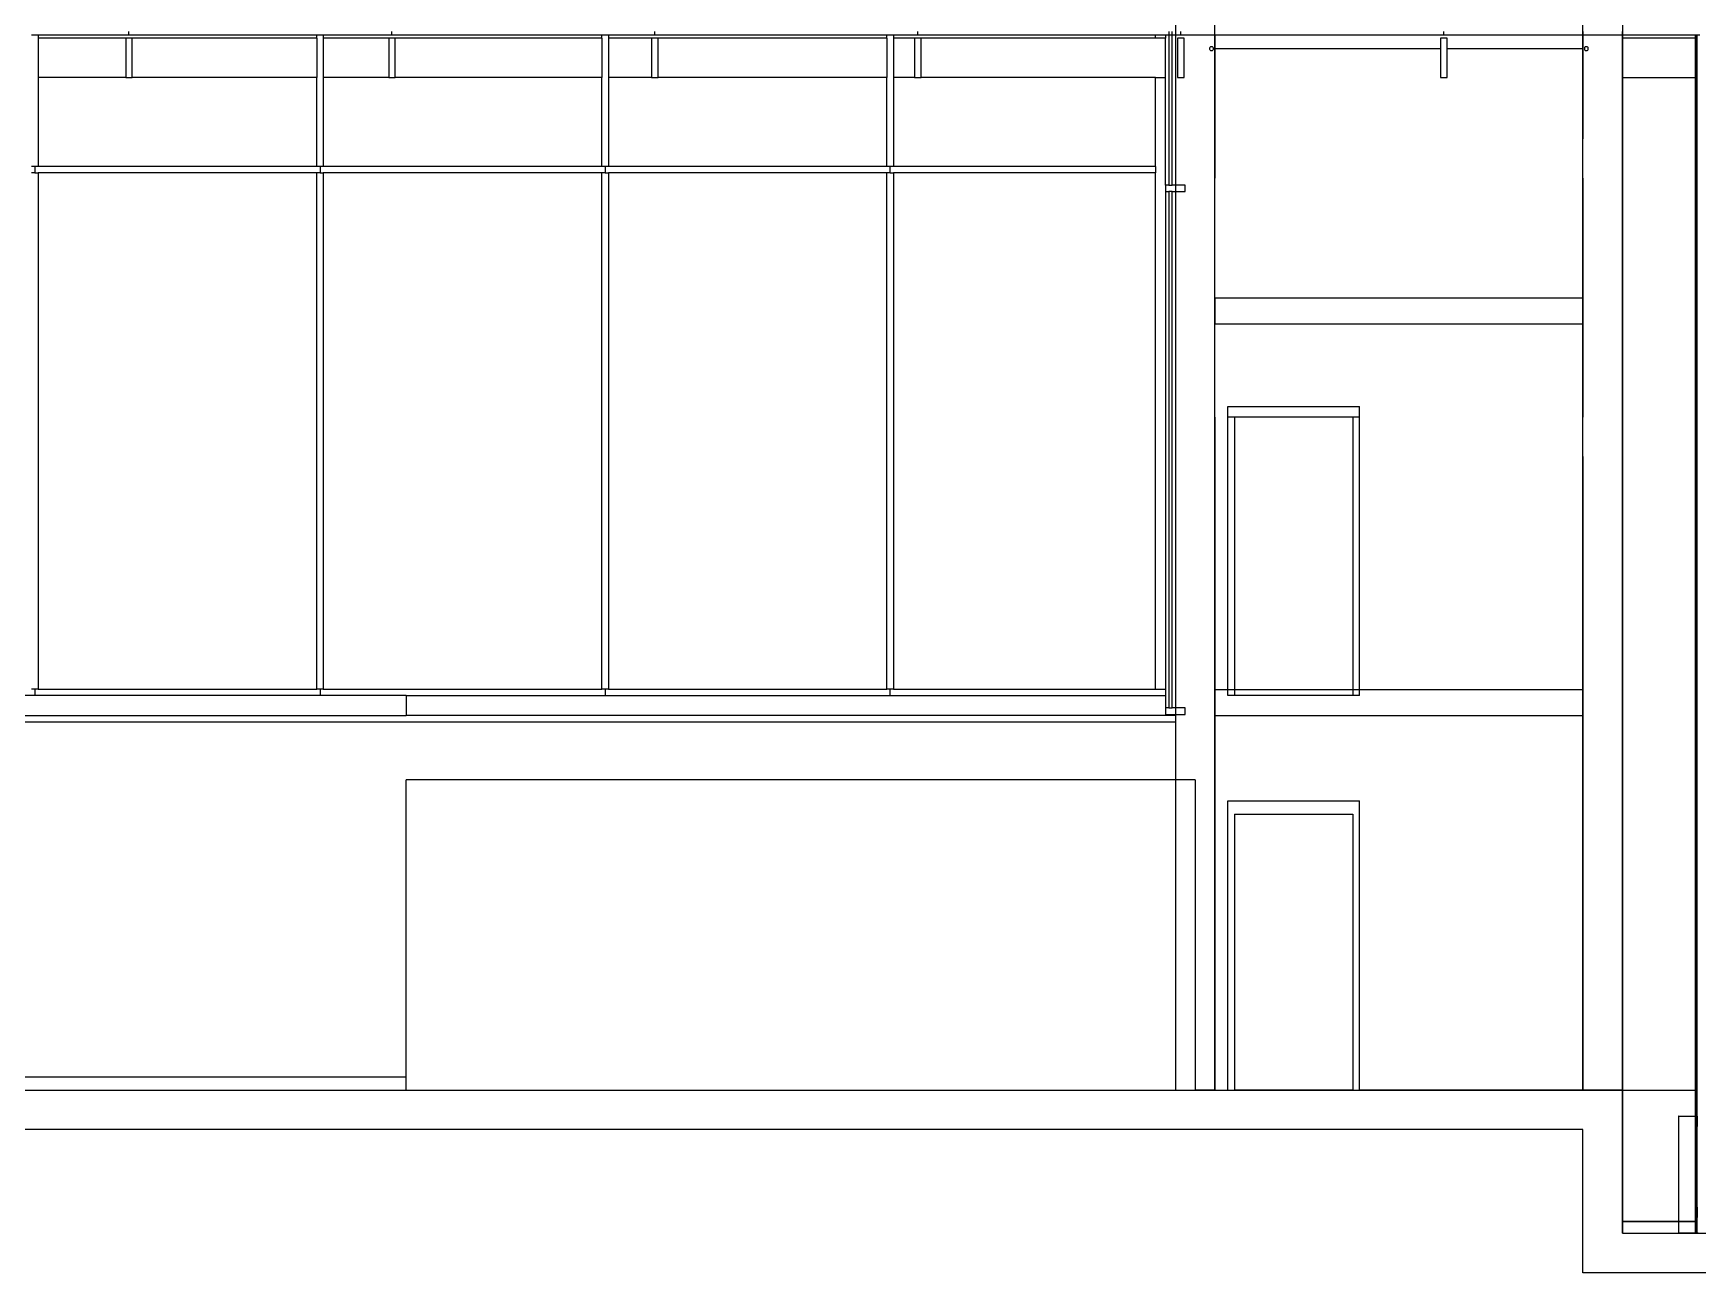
# Model space of a CAD drawing. Header units: millimetres. Extents: x 90964 to 877642, y 656808 to 1438307.
# Drawn here: x 814107 to 826765, y 1179638 to 1189064 of the extents above; entities that cross this region are included whole.
import ezdxf

# ---------------------------------------------------------------- set-up
doc = ezdxf.new("R2010")
doc.units = ezdxf.units.MM
doc.header["$LTSCALE"] = 300
doc.layers.add('ProfileEdges', color=7, linetype='Continuous')
doc.layers.add('SectionCutEdges', color=7, linetype='Continuous')

msp = doc.modelspace()

# ---------------------------------------------------------------- linework, layer by layer
at = {"color": 251}
for p, q in [((814144.4, 1189051), (814144.4, 1189026.5)), ((814144.4, 1189026.5), (814144.4, 1188726.5)), ((814809.6, 1189026.5), (814144.4, 1189026.5)), ((816262.6, 1189026.5), (814859.6, 1189026.5)), ((816262.6, 1189026.5), (816262.6, 1189051)), ((816262.6, 1189026.5), (816262.6, 1188726.5)), ((816312.6, 1189051), (816312.6, 1189026.5)), ((816312.6, 1189026.5), (816312.6, 1188726.5)), ((816809.6, 1189026.5), (816312.6, 1189026.5)), ((818430.8, 1189026.5), (816859.6, 1189026.5)), ((818430.8, 1189026.5), (818430.8, 1189051)), ((818430.8, 1189026.5), (818430.8, 1188726.5)), ((818480.8, 1189051), (818480.8, 1189026.5)), ((818480.8, 1189026.5), (818480.8, 1188726.5)), ((818809.6, 1189026.5), (818480.8, 1189026.5)), ((820599, 1189026.5), (818859.6, 1189026.5)), ((820599, 1189026.5), (820599, 1189051)), ((820599, 1189026.5), (820599, 1188726.5)), ((820649, 1189051), (820649, 1189026.5)), ((820649, 1189026.5), (820649, 1188726.5)), ((820809.6, 1189026.5), (820649, 1189026.5)), ((822642.2, 1189026.5), (820859.6, 1189026.5)), ((822642.2, 1189026.5), (822642.2, 1189051)), ((822717.2, 1189026.5), (822642.2, 1189026.5)), ((822717.2, 1189051), (822717.2, 1189026.5)), ((822717.2, 1188726.5), (822717.2, 1189026.5)), ((826192.2, 1179938.3), (826192.2, 1189051)), ((826192.2, 1179938.3), (826192.2, 1189051)), ((826192.2, 1189026.5), (826192.2, 1189051)), ((826748.6, 1189026.5), (826192.2, 1189026.5)), ((826748.6, 1189026.5), (826748.6, 1189051)), ((826748.6, 1188726.5), (826748.6, 1189026.5)), ((826753, 1189026.5), (826753, 1189051)), ((826760.3, 1189026.5), (826753, 1189026.5)), ((826753, 1188726.5), (826753, 1189026.5)), ((826760.3, 1189026.5), (826760.3, 1189051)), ((826760.3, 1188726.5), (826760.3, 1189026.5)), ((823092.2, 1188946.8), (823192.2, 1188946.8)), ((823192.2, 1188946.8), (824809.6, 1188946.8)), ((824859.6, 1188946.8), (825892.2, 1188946.8)), ((814144.4, 1188726.5), (814144.4, 1188051.5)), ((814809.6, 1188726.5), (814144.4, 1188726.5)), ((816262.6, 1188726.5), (814859.6, 1188726.5)), ((816262.6, 1188051.5), (816262.6, 1188726.5)), ((816312.6, 1188726.5), (816312.6, 1188051.5)), ((816809.6, 1188726.5), (816312.6, 1188726.5)), ((818430.8, 1188726.5), (816859.6, 1188726.5)), ((818430.8, 1188051.5), (818430.8, 1188726.5)), ((818480.8, 1188726.5), (818480.8, 1188051.5)), ((818809.6, 1188726.5), (818480.8, 1188726.5)), ((820599, 1188726.5), (818859.6, 1188726.5)), ((820599, 1188051.5), (820599, 1188726.5)), ((820649, 1188726.5), (820649, 1188051.5)), ((820809.6, 1188726.5), (820649, 1188726.5)), ((822642.2, 1188726.5), (820859.6, 1188726.5)), ((822642.2, 1188726.5), (822717.2, 1188726.5)), ((822642.2, 1188051.5), (822642.2, 1188726.5)), ((822717.2, 1187909.2), (822717.2, 1188726.5)), ((826192.2, 1188726.5), (826748.6, 1188726.5)), ((826192.2, 1179938.3), (826192.2, 1188726.5)), ((826748.6, 1181026.5), (826748.6, 1188726.5)), ((826753, 1188726.5), (826760.3, 1188726.5)), ((826753, 1181026.5), (826753, 1188726.5)), ((826760.3, 1181026.5), (826760.3, 1188726.5)), ((814119.4, 1188051.5), (814094.4, 1188051.5)), ((814119.4, 1188001.5), (814094.4, 1188001.5)), ((814119.4, 1188051.5), (814119.4, 1188001.5)), ((814144.4, 1188051.5), (814119.4, 1188051.5)), ((814119.4, 1188001.5), (814144.4, 1188001.5)), ((816262.6, 1188051.5), (814144.4, 1188051.5)), ((816262.6, 1188001.5), (814144.4, 1188001.5)), ((814144.4, 1188001.5), (814144.4, 1184076.5)), ((816287.6, 1188051.5), (816262.6, 1188051.5)), ((816262.6, 1184076.5), (816262.6, 1188001.5)), ((816287.6, 1188001.5), (816262.6, 1188001.5)), ((816287.6, 1188051.5), (816287.6, 1188001.5)), ((816312.6, 1188051.5), (816287.6, 1188051.5)), ((816287.6, 1188001.5), (816312.6, 1188001.5)), ((818430.8, 1188051.5), (816312.6, 1188051.5)), ((818430.8, 1188001.5), (816312.6, 1188001.5)), ((816312.6, 1188001.5), (816312.6, 1184076.5)), ((818455.8, 1188051.5), (818430.8, 1188051.5)), ((818430.8, 1184076.5), (818430.8, 1188001.5)), ((818455.8, 1188001.5), (818430.8, 1188001.5)), ((818455.8, 1188051.5), (818455.8, 1188001.5)), ((818480.8, 1188051.5), (818455.8, 1188051.5)), ((818455.8, 1188001.5), (818480.8, 1188001.5)), ((820599, 1188051.5), (818480.8, 1188051.5)), ((820599, 1188001.5), (818480.8, 1188001.5)), ((818480.8, 1188001.5), (818480.8, 1184076.5)), ((820624, 1188051.5), (820599, 1188051.5)), ((820599, 1184076.5), (820599, 1188001.5)), ((820624, 1188001.5), (820599, 1188001.5)), ((820624, 1188001.5), (820624, 1188051.5)), ((820649, 1188051.5), (820624, 1188051.5)), ((820624, 1188001.5), (820649, 1188001.5)), ((822642.2, 1188051.5), (820649, 1188051.5)), ((820649, 1188001.5), (820649, 1184076.5)), ((822642.2, 1188001.5), (820649, 1188001.5)), ((822642.2, 1188051.5), (822642.2, 1188001.5)), ((822642.2, 1184076.5), (822642.2, 1188001.5)), ((822717.2, 1187859.2), (822717.2, 1184076.5)), ((823192.2, 1186226.5), (824192.2, 1186226.5)), ((823192.2, 1186144.2), (823192.2, 1186226.5)), ((824192.2, 1186144.2), (824192.2, 1186226.5)), ((823192.2, 1184026.5), (823192.2, 1186144.2)), ((823242.2, 1186144.2), (823242.2, 1184026.5)), ((824142.2, 1186144.2), (824142.2, 1184026.5)), ((824192.2, 1184026.5), (824192.2, 1186144.2)), ((814119.4, 1184076.5), (814094.4, 1184076.5)), ((814119.4, 1184076.5), (814119.4, 1184026.5)), ((814144.4, 1184076.5), (814119.4, 1184076.5)), ((814144.4, 1184076.5), (816262.6, 1184076.5)), ((816287.6, 1184076.5), (816262.6, 1184076.5)), ((816287.6, 1184076.5), (816287.6, 1184026.5)), ((816312.6, 1184076.5), (816287.6, 1184076.5)), ((816312.6, 1184076.5), (818430.8, 1184076.5)), ((816942.2, 1184026.5), (818455.8, 1184026.5)), ((818455.8, 1184076.5), (818430.8, 1184076.5)), ((818455.8, 1184076.5), (818455.8, 1184026.5)), ((818480.8, 1184076.5), (818455.8, 1184076.5)), ((818455.8, 1184026.5), (820624, 1184026.5)), ((818480.8, 1184076.5), (820599, 1184076.5)), ((820624, 1184076.5), (820599, 1184076.5)), ((820624, 1184026.5), (820624, 1184076.5)), ((820649, 1184076.5), (820624, 1184076.5)), ((820624, 1184026.5), (822717.2, 1184026.5)), ((820649, 1184076.5), (822642.2, 1184076.5)), ((822642.2, 1184076.5), (822717.2, 1184076.5)), ((822717.2, 1184076.5), (822717.2, 1184026.5)), ((822717.2, 1184026.5), (822717.2, 1183934.2)), ((823242.2, 1184026.5), (823192.2, 1184026.5)), ((824142.2, 1184026.5), (823242.2, 1184026.5)), ((824192.2, 1184026.5), (824142.2, 1184026.5)), ((803242.2, 1183826.5), (822792.2, 1183826.5)), ((822792.2, 1183876.5), (816942.2, 1183876.5)), ((823192.2, 1181026.5), (823192.2, 1183226.5)), ((823192.2, 1183226.5), (824192.2, 1183226.5)), ((824192.2, 1181026.5), (824192.2, 1183226.5)), ((823242.2, 1183126.5), (823242.2, 1181026.5)), ((823242.2, 1183126.5), (824142.2, 1183126.5)), ((824142.2, 1183126.5), (824142.2, 1181026.5)), ((816942.2, 1181126.5), (803242.2, 1181126.5)), ((803242.2, 1181026.5), (816942.2, 1181026.5)), ((823092.2, 1181026.5), (823192.2, 1181026.5)), ((823192.2, 1181026.5), (823242.2, 1181026.5)), ((824142.2, 1181026.5), (823242.2, 1181026.5)), ((824142.2, 1181026.5), (824192.2, 1181026.5)), ((825892.2, 1181026.5), (824192.2, 1181026.5)), ((826192.2, 1181026.5), (826748.6, 1181026.5)), ((826748.6, 1180829.5), (826748.6, 1181026.5)), ((826753, 1181026.5), (826760.3, 1181026.5)), ((826753, 1180829.5), (826753, 1181026.5)), ((826760.3, 1180829.5), (826760.3, 1181026.5)), ((826620.7, 1180829.5), (826622.2, 1180829.5)), ((826622.2, 1179938.3), (826622.2, 1180829.5)), ((826622.2, 1180829.5), (826745.7, 1180829.5)), ((826748.6, 1180829.5), (826752.7, 1180829.5)), ((826752.7, 1180749.5), (826748.6, 1180749.5)), ((826748.6, 1180137), (826748.6, 1180749.5)), ((826752.7, 1180749.5), (826752.7, 1180829.5)), ((826752.7, 1180829.5), (826753, 1180829.5)), ((826753, 1180749.5), (826752.7, 1180749.5)), ((826756.2, 1180829.5), (826753, 1180829.5)), ((826753, 1180749.5), (826753, 1180829.5)), ((826756.2, 1180749.5), (826753, 1180749.5)), ((826753, 1180137), (826753, 1180749.5)), ((826756.2, 1180829.5), (826760.1, 1180829.5)), ((826756.2, 1180829.5), (826756.2, 1180749.5)), ((826760.1, 1180749.5), (826756.2, 1180749.5)), ((826760.1, 1180829.5), (826760.1, 1180749.5)), ((826760.3, 1180829.5), (826760.1, 1180829.5)), ((826760.3, 1179938.3), (826760.3, 1180829.5)), ((826748.6, 1180137), (826752.7, 1180137)), ((826752.7, 1180057), (826752.7, 1180137)), ((826752.7, 1180137), (826753, 1180137)), ((826756.2, 1180137), (826753, 1180137)), ((826753, 1180057), (826753, 1180137)), ((826756.2, 1180137), (826760.1, 1180137)), ((826756.2, 1180137), (826756.2, 1180057)), ((826760.1, 1180137), (826760.1, 1180057)), ((826192.2, 1180026.5), (826619.2, 1180026.5)), ((826619.2, 1180026.5), (826192.2, 1180026.5)), ((826192.2, 1180026.5), (826619.2, 1180026.5)), ((826620.7, 1180026.5), (826748.6, 1180026.5)), ((826748.6, 1180026.5), (826620.7, 1180026.5)), ((826752.7, 1180057), (826748.6, 1180057)), ((826748.6, 1179938.3), (826748.6, 1180057)), ((826753, 1180057), (826752.7, 1180057)), ((826756.2, 1180057), (826753, 1180057)), ((826753, 1179938.3), (826753, 1180057)), ((826753, 1180026.5), (826760.3, 1180026.5)), ((826760.3, 1180026.5), (826753, 1180026.5)), ((826760.1, 1180057), (826756.2, 1180057)), ((826622.2, 1179938.3), (826620.7, 1179938.3)), ((826748.6, 1179938.3), (826622.2, 1179938.3)), ((826748.6, 1179938.3), (826753, 1179938.3)), ((826760.3, 1179938.3), (826753, 1179938.3)), ((826769.5, 1179938.3), (826760.3, 1179938.3))]:
    msp.add_line(p, q, dxfattribs=at)
at = {"layer": 'ProfileEdges'}
for points in [[(825892.2, 1265726.5), (826192.2, 1265726.5), (826192.2, 1181026.5), (825892.2, 1181026.5)], [(822792.2, 1181026.5), (823092.2, 1181026.5), (823092.2, 1261726.5), (822792.2, 1261726.5)], [(825892.2, 1187049), (823092.2, 1187049), (823092.2, 1186854), (825892.2, 1186854)], [(825892.2, 1184071.5), (823092.2, 1184071.5), (823092.2, 1183876.5), (825892.2, 1183876.5)]]:
    msp.add_lwpolyline(points, close=True, dxfattribs=at)
for points in [[(798842.2, 1183876.5), (799142.2, 1183876.5), (799142.2, 1181026.5), (826192.2, 1181026.5), (826192.2, 1179938.3), (828427.2, 1179938.3), (828427.2, 1181026.5), (831827.1, 1181026.5), (831827.1, 1179938.3), (834088.1, 1179938.3)], [(834388.1, 1179638.3), (831527.1, 1179638.3), (831527.1, 1180726.5), (828727.2, 1180726.5), (828727.2, 1179638.3), (825892.2, 1179638.3), (825892.2, 1180726.5), (798842.2, 1180726.5), (798842.2, 1183876.5)]]:
    msp.add_lwpolyline(points, dxfattribs=at)
at = {"layer": 'SectionCutEdges', "color": 251}
for p, q in [((814094.4, 1189051), (814144.4, 1189051)), ((814144.4, 1189051), (814834.5, 1189051)), ((814809.6, 1189026.5), (814809.6, 1188726.5)), ((814859.6, 1189026.5), (814809.6, 1189026.5)), ((814834.5, 1189051), (814834.6, 1189051)), ((814834.6, 1189051), (814834.6, 1189076)), ((814834.6, 1189051), (816262.6, 1189051)), ((814859.6, 1188726.5), (814859.6, 1189026.5)), ((816262.6, 1189051), (816312.6, 1189051)), ((816312.6, 1189051), (816834.5, 1189051)), ((816809.6, 1189026.5), (816809.6, 1188726.5)), ((816859.6, 1189026.5), (816809.6, 1189026.5)), ((816834.5, 1189051), (816834.6, 1189051)), ((816834.6, 1189051), (816834.6, 1189076)), ((816834.6, 1189051), (818430.8, 1189051)), ((816859.6, 1188726.5), (816859.6, 1189026.5)), ((818430.8, 1189051), (818480.8, 1189051)), ((818480.8, 1189051), (818834.5, 1189051)), ((818809.6, 1189026.5), (818809.6, 1188726.5)), ((818859.6, 1189026.5), (818809.6, 1189026.5)), ((818834.5, 1189051), (818834.6, 1189051)), ((818834.6, 1189051), (818834.6, 1189076)), ((818834.6, 1189051), (820599, 1189051)), ((818859.6, 1188726.5), (818859.6, 1189026.5)), ((820599, 1189051), (820649, 1189051)), ((820649, 1189051), (820834.5, 1189051)), ((820809.6, 1189026.5), (820809.6, 1188726.5)), ((820859.6, 1189026.5), (820809.6, 1189026.5)), ((820834.5, 1189051), (820834.6, 1189051)), ((820834.6, 1189051), (820834.6, 1189076)), ((820834.6, 1189051), (822642.2, 1189051)), ((820859.6, 1188726.5), (820859.6, 1189026.5)), ((822642.2, 1189051), (822717.2, 1189051)), ((822717.2, 1189051), (822742.7, 1189051)), ((822742.7, 1189076), (822742.7, 1189051)), ((822742.7, 1189051), (822742.7, 1187909.2)), ((822742.7, 1189051), (822767.7, 1189051)), ((822767.7, 1189051), (822767.7, 1189076)), ((822767.7, 1187909.2), (822767.7, 1189051)), ((822767.7, 1189051), (822792.2, 1189051)), ((822792.2, 1189076), (822792.2, 1189051)), ((822792.2, 1189051), (822834.6, 1189051)), ((822792.2, 1189051), (822792.2, 1187909.2)), ((822859.6, 1189026.5), (822809.6, 1189026.5)), ((822809.6, 1189026.5), (822809.6, 1188726.5)), ((822834.6, 1189051), (822834.6, 1189076)), ((822834.6, 1189051), (823092.2, 1189051)), ((822859.6, 1188726.5), (822859.6, 1189026.5)), ((823056.1, 1188957.4), (823053.8, 1188954.3)), ((823059.3, 1188959.8), (823056.1, 1188957.4)), ((823062.9, 1188961.3), (823059.3, 1188959.8)), ((823066.8, 1188961.8), (823062.9, 1188961.3)), ((823070.6, 1188961.3), (823066.8, 1188961.8)), ((823074.3, 1188959.8), (823070.6, 1188961.3)), ((823077.4, 1188957.4), (823074.3, 1188959.8)), ((823079.7, 1188954.3), (823077.4, 1188957.4)), ((823092.2, 1189051), (823092.2, 1189076)), ((823092.2, 1189051), (823092.2, 1188946.8)), ((823092.2, 1189051), (823192.2, 1189051)), ((823192.2, 1189051), (824834.6, 1189051)), ((824859.6, 1189026.5), (824809.6, 1189026.5)), ((824809.6, 1189026.5), (824809.6, 1188946.8)), ((824834.6, 1189051), (824834.6, 1189076)), ((824834.6, 1189051), (825892.2, 1189051)), ((824859.6, 1188946.8), (824859.6, 1189026.5)), ((825892.2, 1189076), (825892.2, 1189051)), ((825892.2, 1189051), (826192.2, 1189051)), ((825892.2, 1189051), (825892.2, 1188946.8)), ((825906.9, 1188957.4), (825904.6, 1188954.3)), ((825910.1, 1188959.8), (825906.9, 1188957.4)), ((825913.7, 1188961.3), (825910.1, 1188959.8)), ((825917.6, 1188961.8), (825913.7, 1188961.3)), ((825921.4, 1188961.3), (825917.6, 1188961.8)), ((825925.1, 1188959.8), (825921.4, 1188961.3)), ((825928.2, 1188957.4), (825925.1, 1188959.8)), ((825930.5, 1188954.3), (825928.2, 1188957.4)), ((826192.2, 1189051), (826192.2, 1189076)), ((826192.2, 1189051), (826748.6, 1189051)), ((826192.2, 1189026.5), (826192.2, 1189051)), ((826192.2, 1188726.5), (826192.2, 1189026.5)), ((826748.6, 1189051), (826753, 1189051)), ((826753, 1189051), (826760.3, 1189051)), ((826760.3, 1189051), (826780.6, 1189051)), ((823052.3, 1188950.7), (823051.8, 1188946.8)), ((823051.8, 1188946.8), (823052.3, 1188942.9)), ((823053.8, 1188954.3), (823052.3, 1188950.7)), ((823052.3, 1188942.9), (823053.8, 1188939.3)), ((823053.8, 1188939.3), (823056.1, 1188936.2)), ((823056.1, 1188936.2), (823059.3, 1188933.8)), ((823059.3, 1188933.8), (823062.9, 1188932.3)), ((823062.9, 1188932.3), (823066.8, 1188931.8)), ((823066.8, 1188931.8), (823070.6, 1188932.3)), ((823070.6, 1188932.3), (823074.3, 1188933.8)), ((823074.3, 1188933.8), (823077.4, 1188936.2)), ((823077.4, 1188936.2), (823079.7, 1188939.3)), ((823081.2, 1188950.7), (823079.7, 1188954.3)), ((823079.7, 1188939.3), (823081.2, 1188942.9)), ((823081.8, 1188946.8), (823081.2, 1188950.7)), ((823081.2, 1188942.9), (823081.8, 1188946.8)), ((823092.2, 1188942.9), (823092.2, 1188946.8)), ((823092.2, 1188942.9), (823092.2, 1188261.8)), ((824809.6, 1188946.8), (824809.6, 1188942.9)), ((824809.6, 1188942.9), (824809.6, 1188726.5)), ((824859.6, 1188942.9), (824859.6, 1188946.8)), ((824859.6, 1188726.5), (824859.6, 1188942.9)), ((825892.2, 1188946.8), (825892.2, 1188942.9)), ((825892.2, 1188942.9), (825892.2, 1188261.8)), ((825903.1, 1188950.7), (825902.6, 1188946.8)), ((825902.6, 1188946.8), (825903.1, 1188942.9)), ((825904.6, 1188954.3), (825903.1, 1188950.7)), ((825903.1, 1188942.9), (825904.6, 1188939.3)), ((825904.6, 1188939.3), (825906.9, 1188936.2)), ((825906.9, 1188936.2), (825910.1, 1188933.8)), ((825910.1, 1188933.8), (825913.7, 1188932.3)), ((825913.7, 1188932.3), (825917.6, 1188931.8)), ((825917.6, 1188931.8), (825921.4, 1188932.3)), ((825921.4, 1188932.3), (825925.1, 1188933.8)), ((825925.1, 1188933.8), (825928.2, 1188936.2)), ((825928.2, 1188936.2), (825930.5, 1188939.3)), ((825932, 1188950.7), (825930.5, 1188954.3)), ((825930.5, 1188939.3), (825932, 1188942.9)), ((825932.6, 1188946.8), (825932, 1188950.7)), ((825932, 1188942.9), (825932.6, 1188946.8)), ((814809.6, 1188726.5), (814859.5, 1188726.5)), ((814859.5, 1188726.5), (814859.6, 1188726.5)), ((816809.6, 1188726.5), (816859.5, 1188726.5)), ((816859.5, 1188726.5), (816859.6, 1188726.5)), ((818809.6, 1188726.5), (818859.5, 1188726.5)), ((818859.5, 1188726.5), (818859.6, 1188726.5)), ((820809.6, 1188726.5), (820859.5, 1188726.5)), ((820859.5, 1188726.5), (820859.6, 1188726.5)), ((822809.6, 1188726.5), (822859.6, 1188726.5)), ((824809.6, 1188726.5), (824859.6, 1188726.5)), ((826192.2, 1181026.5), (826192.2, 1188726.5)), ((823092.2, 1188261.8), (823092.2, 1187961.8)), ((825892.2, 1187961.8), (825892.2, 1188261.8)), ((823092.2, 1186144.2), (823092.2, 1187961.8)), ((825892.2, 1187961.8), (825892.2, 1186144.2)), ((822742.7, 1187909.2), (822717.2, 1187909.2)), ((822717.2, 1187909.2), (822717.2, 1187859.2)), ((822717.2, 1187859.2), (822742.7, 1187859.2)), ((822742.7, 1187909.2), (822767.7, 1187909.2)), ((822742.7, 1187859.2), (822742.7, 1183934.2)), ((822767.7, 1187859.2), (822742.7, 1187859.2)), ((822792.2, 1187909.2), (822767.7, 1187909.2)), ((822767.7, 1183934.2), (822767.7, 1187859.2)), ((822767.7, 1187859.2), (822792.2, 1187859.2)), ((822867.2, 1187909.2), (822792.2, 1187909.2)), ((822792.2, 1187909.2), (822792.2, 1187859.2)), ((822792.2, 1187859.2), (822867.2, 1187859.2)), ((822792.2, 1187859.2), (822792.2, 1183934.2)), ((822867.2, 1187859.2), (822867.2, 1187909.2)), ((823092.2, 1186144.2), (823092.2, 1185844.2)), ((824192.2, 1186144.2), (823192.2, 1186144.2)), ((825892.2, 1185844.2), (825892.2, 1186144.2)), ((823092.2, 1185844.2), (823092.2, 1181026.5)), ((825892.2, 1185844.2), (825892.2, 1181026.5)), ((814119.4, 1184026.5), (811951.2, 1184026.5)), ((816287.6, 1184026.5), (814119.4, 1184026.5)), ((816942.2, 1184026.5), (816287.6, 1184026.5)), ((816942.2, 1184026.5), (816942.2, 1183876.5)), ((822717.2, 1183934.2), (822717.2, 1183884.2)), ((822742.7, 1183934.2), (822717.2, 1183934.2)), ((822742.7, 1183934.2), (822767.7, 1183934.2)), ((822792.2, 1183934.2), (822767.7, 1183934.2)), ((822792.2, 1183934.2), (822792.2, 1183884.2)), ((822867.2, 1183934.2), (822792.2, 1183934.2)), ((822867.2, 1183884.2), (822867.2, 1183934.2)), ((803242.2, 1183876.5), (816942.2, 1183876.5)), ((822717.2, 1183884.2), (822792.2, 1183884.2)), ((822792.2, 1183884.2), (822867.2, 1183884.2)), ((822792.2, 1183884.2), (822792.2, 1183876.5)), ((822792.2, 1183876.5), (822792.2, 1183826.5)), ((822792.2, 1183826.5), (822792.2, 1183385.2)), ((822792.2, 1183385.2), (816942.2, 1183385.2)), ((816942.2, 1181126.5), (816942.2, 1183385.2)), ((822942.2, 1183385.2), (822792.2, 1183385.2)), ((822792.2, 1183385.2), (822792.2, 1181026.5)), ((822942.2, 1183385.2), (822942.2, 1181026.5)), ((816942.2, 1181026.5), (816942.2, 1181126.5)), ((816942.2, 1181026.5), (822792.2, 1181026.5)), ((822792.2, 1181026.5), (822942.2, 1181026.5)), ((823092.2, 1181026.5), (822942.2, 1181026.5)), ((825892.2, 1181026.5), (826192.2, 1181026.5)), ((826620.7, 1180829.5), (826619.2, 1180829.5)), ((826619.2, 1180829.5), (826619.2, 1179938.3)), ((826620.7, 1179938.3), (826620.7, 1180829.5)), ((826748.6, 1180829.5), (826745.7, 1180829.5)), ((826745.7, 1180829.5), (826745.7, 1180749.5)), ((826745.7, 1180749.5), (826748.6, 1180749.5)), ((826748.6, 1180749.5), (826748.6, 1180829.5)), ((826748.6, 1180137), (826745.7, 1180137)), ((826745.7, 1180137), (826745.7, 1180057)), ((826748.6, 1180057), (826748.6, 1180137)), ((826745.7, 1180057), (826748.6, 1180057)), ((826619.2, 1179938.3), (826620.7, 1179938.3))]:
    msp.add_line(p, q, dxfattribs=at)

doc.saveas('drawing.dxf')
